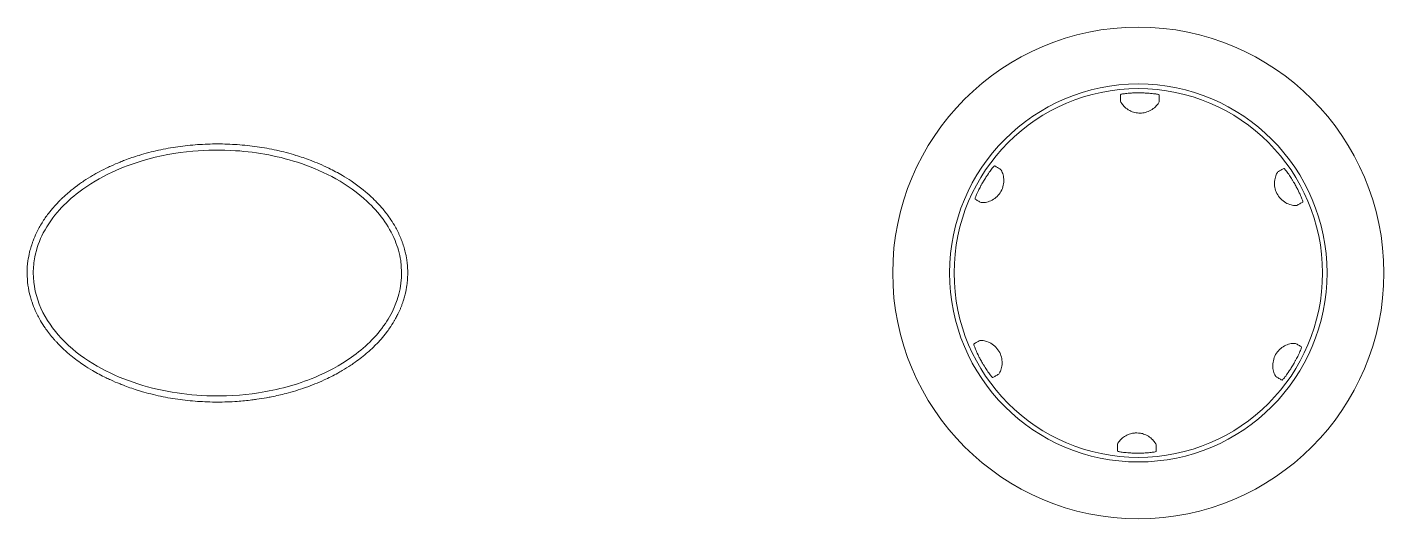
# Model space of a CAD drawing. Header units: millimetres. Extents: x 20 to 1660, y 4 to 1168.
# Drawn here: x 496.18 to 540.38, y 580.35 to 596.35 of the extents above; entities that cross this region are included whole.
import ezdxf

# ---------------------------------------------------------------- set-up
doc = ezdxf.new("R2010")
doc.units = ezdxf.units.MM
doc.header["$LTSCALE"] = 4
doc.layers.add('Visible Edges(A H Standard)', color=7, linetype='Continuous', lineweight=18)

msp = doc.modelspace()

# ---------------------------------------------------------------- linework, layer by layer
at = {"layer": 'Visible Edges(A H Standard)'}
for radius in [8, 6.15, 6]:
    msp.add_circle((532.376, 588.355), radius, dxfattribs=at)
for points, knots in [([(531.799, 594.164), (531.799, 594.166), (531.807, 594.17), (531.843, 594.178), (531.877, 594.184), (531.968, 594.196), (532.024, 594.202), (532.132, 594.21), (532.178, 594.212), (532.267, 594.215), (532.307, 594.216), (532.39, 594.217), (532.433, 594.217), (532.515, 594.215), (532.556, 594.214), (532.641, 594.21), (532.685, 594.207), (532.795, 594.198), (532.857, 594.192), (532.957, 594.178), (532.994, 594.171), (533.035, 594.162), (533.045, 594.159), (533.055, 594.155), (533.056, 594.154), (533.056, 594.153)], [0.0050526, 0.0050526, 0.0050526, 0.0050526, 0.0209335, 0.0209335, 0.0421493, 0.0421493, 0.0639025, 0.0639025, 0.0788198, 0.0788198, 0.0911081, 0.0911081, 0.1036264, 0.1036264, 0.1158981, 0.1158981, 0.1294983, 0.1294983, 0.152114, 0.152114, 0.172933, 0.172933, 0.185567, 0.185567, 0.1930408, 0.1930408, 0.1930408, 0.1930408]), ([(531.8, 593.937), (531.8, 593.975), (531.8, 594.014), (531.8, 594.089), (531.799, 594.127), (531.799, 594.164)], [0, 0, 0, 0, 0.2608119, 0.2608119, 0.5174788, 0.5174788, 0.5174788, 0.5174788]), ([(533.056, 594.153), (533.056, 594.115), (533.056, 594.077), (533.056, 594.001), (533.056, 593.964), (533.055, 593.926)], [0.001464, 0.001464, 0.001464, 0.001464, 0.2608124, 0.2608124, 0.5189912, 0.5189912, 0.5189912, 0.5189912]), ([(533.055, 593.926), (533.055, 593.921), (533.044, 593.898), (533.001, 593.836), (532.973, 593.8), (532.893, 593.723), (532.844, 593.683), (532.731, 593.621), (532.674, 593.597), (532.556, 593.567), (532.498, 593.559), (532.38, 593.558), (532.321, 593.564), (532.204, 593.592), (532.147, 593.614), (532.034, 593.673), (531.983, 593.711), (531.895, 593.793), (531.861, 593.835), (531.812, 593.907), (531.8, 593.932), (531.8, 593.937)], [-0.277297, -0.277297, -0.277297, -0.277297, -0.2408031, -0.2408031, -0.2110318, -0.2110318, -0.1825766, -0.1825766, -0.1593494, -0.1593494, -0.1383563, -0.1383563, -0.1174789, -0.1174789, -0.094839, -0.094839, -0.0675962, -0.0675962, -0.0356357, -0.0356357, 0, 0, 0, 0]), ([(496.176, 588.355), (496.176, 588.485), (496.192, 588.715), (496.241, 588.973), (496.29, 589.161), (496.328, 589.284), (496.393, 589.463), (496.468, 589.638), (496.597, 589.887), (496.728, 590.097), (496.888, 590.318), (497.003, 590.457), (497.121, 590.589), (497.201, 590.674), (497.326, 590.798), (497.454, 590.916), (497.653, 591.083), (497.835, 591.221), (498.069, 591.382), (498.26, 591.502), (498.502, 591.64), (498.7, 591.741), (498.949, 591.859), (499.151, 591.946), (499.458, 592.065), (499.769, 592.171), (500.241, 592.304), (500.663, 592.397), (501.195, 592.483), (501.623, 592.528), (502.161, 592.556), (502.593, 592.556), (503.132, 592.528), (503.561, 592.483), (504.093, 592.396), (504.515, 592.304), (504.984, 592.17), (505.293, 592.066), (505.6, 591.947), (505.803, 591.86), (506.105, 591.719), (506.401, 591.561), (506.759, 591.337), (506.989, 591.17), (507.168, 591.026), (507.256, 590.952), (507.385, 590.837), (507.511, 590.716), (507.695, 590.523), (507.849, 590.339), (508.01, 590.117), (508.109, 589.962), (508.201, 589.801), (508.258, 589.69), (508.324, 589.548), (508.372, 589.432), (508.426, 589.281), (508.464, 589.158), (508.5, 589.017), (508.521, 588.921), (508.538, 588.824), (508.548, 588.759), (508.56, 588.661), (508.569, 588.563), (508.577, 588.382), (508.573, 588.185), (508.545, 587.925), (508.509, 587.733), (508.465, 587.561), (508.438, 587.468), (508.407, 587.377), (508.386, 587.317), (508.357, 587.242), (508.333, 587.184), (508.301, 587.112), (508.275, 587.055), (508.233, 586.971), (508.19, 586.888), (508.105, 586.74), (508.005, 586.585), (507.809, 586.316), (507.574, 586.048), (507.233, 585.73), (506.961, 585.518), (506.681, 585.325), (506.49, 585.206), (506.199, 585.04), (505.902, 584.892), (505.447, 584.697), (505.033, 584.552), (504.561, 584.419), (504.244, 584.346), (503.926, 584.286), (503.714, 584.252), (503.394, 584.209), (503.073, 584.178), (502.589, 584.152), (502.157, 584.153), (501.618, 584.181), (501.189, 584.226), (500.657, 584.313), (500.234, 584.406), (499.765, 584.539), (499.456, 584.645), (499.151, 584.763), (498.948, 584.85), (498.646, 584.991), (498.35, 585.148), (497.967, 585.388), (497.691, 585.591), (497.45, 585.796), (497.323, 585.914), (497.209, 586.028), (497.148, 586.091), (497.088, 586.156), (497.049, 586.201), (496.971, 586.291), (496.876, 586.408), (496.742, 586.592), (496.643, 586.748), (496.551, 586.909), (496.494, 587.02), (496.415, 587.191), (496.346, 587.369), (496.261, 587.644), (496.195, 587.962), (496.176, 588.223), (496.176, 588.355)], [0, 0, 0, 0, 0.030657, 0.05365, 0.061314, 0.076643, 0.084307, 0.1073, 0.122628, 0.153285, 0.168614, 0.191607, 0.199271, 0.2146, 0.222264, 0.245257, 0.260585, 0.291242, 0.306571, 0.337228, 0.352557, 0.383214, 0.398542, 0.429199, 0.444528, 0.490514, 0.521171, 0.582485, 0.613142, 0.674456, 0.705113, 0.766427, 0.797085, 0.858399, 0.889056, 0.95037, 0.981027, 1.027013, 1.042341, 1.072998, 1.088327, 1.134313, 1.16497, 1.203291, 1.210955, 1.226284, 1.233948, 1.256941, 1.272269, 1.302927, 1.318255, 1.341248, 1.348912, 1.364241, 1.371905, 1.387234, 1.394898, 1.410226, 1.417891, 1.429387, 1.433219, 1.440884, 1.444716, 1.456212, 1.463876, 1.486869, 1.502198, 1.525191, 1.532855, 1.544351, 1.548183, 1.555848, 1.55968, 1.567344, 1.571176, 1.57884, 1.582673, 1.594169, 1.601833, 1.624826, 1.640155, 1.68614, 1.716797, 1.762783, 1.778112, 1.808769, 1.824097, 1.870083, 1.90074, 1.962054, 1.992711, 2.038697, 2.054025, 2.084683, 2.100011, 2.145997, 2.176654, 2.237968, 2.268625, 2.329939, 2.360596, 2.421911, 2.452568, 2.498553, 2.513882, 2.544539, 2.559868, 2.605853, 2.63651, 2.682496, 2.697824, 2.720817, 2.728482, 2.739978, 2.74381, 2.751474, 2.755307, 2.774467, 2.789796, 2.812789, 2.820453, 2.835781, 2.843446, 2.866439, 2.881767, 2.912424, 2.943081, 2.943081, 2.943081, 2.943081]), ([(496.376, 588.355), (496.376, 587.958), (496.47, 587.562), (496.792, 586.842), (497.026, 586.514), (497.904, 585.579), (498.681, 585.146), (500.299, 584.55), (501.164, 584.394), (502.599, 584.34), (503.164, 584.371), (504.337, 584.55), (504.956, 584.714), (505.963, 585.131), (506.365, 585.344), (507.161, 585.907), (507.546, 586.266), (507.975, 586.901), (508.085, 587.103), (508.35, 587.76), (508.42, 588.271), (508.311, 588.985), (508.247, 589.206), (507.958, 589.911), (507.626, 590.337), (506.632, 591.263), (505.879, 591.653), (504.416, 592.152), (503.696, 592.287), (502.502, 592.366), (502.035, 592.36), (501.025, 592.269), (500.484, 592.17), (499.608, 591.912), (499.269, 591.787), (498.566, 591.459), (498.202, 591.248), (497.636, 590.817), (497.421, 590.624), (497.028, 590.186), (496.847, 589.935), (496.579, 589.417), (496.483, 589.156), (496.394, 588.707), (496.376, 588.53), (496.376, 588.355)], [0, 0, 0, 0, 0.10006, 0.10006, 0.205125, 0.205125, 0.449745, 0.449745, 0.703103, 0.703103, 0.866861, 0.866861, 1.049902, 1.049902, 1.179341, 1.179341, 1.322404, 1.322404, 1.382038, 1.382038, 1.505802, 1.505802, 1.563349, 1.563349, 1.703131, 1.703131, 1.937958, 1.937958, 2.150154, 2.150154, 2.285436, 2.285436, 2.445392, 2.445392, 2.548811, 2.548811, 2.667612, 2.667612, 2.746727, 2.746727, 2.827919, 2.827919, 2.898788, 2.898788, 2.943081, 2.943081, 2.943081, 2.943081]), ([(527.057, 590.76), (527.055, 590.761), (527.056, 590.769), (527.066, 590.804), (527.078, 590.837), (527.114, 590.923), (527.138, 590.976), (527.189, 591.081), (527.213, 591.129), (527.254, 591.204), (527.268, 591.231), (527.295, 591.278), (527.306, 591.298), (527.329, 591.337), (527.341, 591.356), (527.366, 591.398), (527.38, 591.42), (527.415, 591.477), (527.437, 591.51), (527.505, 591.611), (527.544, 591.665), (527.606, 591.747), (527.633, 591.78), (527.668, 591.82), (527.679, 591.832), (527.691, 591.842), (527.694, 591.843), (527.695, 591.843)], [0.0050526, 0.0050526, 0.0050526, 0.0050526, 0.0209342, 0.0209342, 0.0422625, 0.0422625, 0.0644389, 0.0644389, 0.0815175, 0.0815175, 0.0906589, 0.0906589, 0.0976208, 0.0976208, 0.1042775, 0.1042775, 0.112119, 0.112119, 0.1244509, 0.1244509, 0.1504493, 0.1504493, 0.1759928, 0.1759928, 0.1945331, 0.1945331, 0.2065534, 0.2065534, 0.2065534, 0.2065534]), ([(527.695, 591.843), (527.728, 591.823), (527.761, 591.804), (527.827, 591.766), (527.859, 591.747), (527.891, 591.728)], [0.001464, 0.001464, 0.001464, 0.001464, 0.265031, 0.265031, 0.5189911, 0.5189911, 0.5189911, 0.5189911]), ([(527.891, 591.728), (527.894, 591.727), (527.9, 591.718), (527.92, 591.684), (527.932, 591.659), (527.962, 591.581), (527.979, 591.525), (527.996, 591.398), (527.997, 591.332), (527.977, 591.193), (527.957, 591.124), (527.895, 590.994), (527.856, 590.934), (527.763, 590.831), (527.711, 590.788), (527.598, 590.717), (527.539, 590.692), (527.425, 590.656), (527.372, 590.648), (527.286, 590.642), (527.258, 590.644), (527.253, 590.647)], [-0.2745814, -0.2745814, -0.2745814, -0.2745814, -0.2512857, -0.2512857, -0.2281491, -0.2281491, -0.1975121, -0.1975121, -0.170653, -0.170653, -0.1447631, -0.1447631, -0.1195712, -0.1195712, -0.0947901, -0.0947901, -0.0671927, -0.0671927, -0.0356579, -0.0356579, -0.0000154, -0.0000154, -0.0000154, -0.0000154]), ([(537.541, 590.552), (537.538, 590.551), (537.527, 590.549), (537.49, 590.55), (537.463, 590.551), (537.382, 590.563), (537.325, 590.576), (537.207, 590.624), (537.15, 590.656), (537.04, 590.741), (536.989, 590.792), (536.906, 590.91), (536.873, 590.974), (536.829, 591.106), (536.817, 591.173), (536.811, 591.307), (536.818, 591.371), (536.845, 591.49), (536.865, 591.541), (536.903, 591.619), (536.919, 591.642), (536.923, 591.645)], [-0.2748649, -0.2748649, -0.2748649, -0.2748649, -0.2520329, -0.2520329, -0.2293057, -0.2293057, -0.1983464, -0.1983464, -0.1716119, -0.1716119, -0.1456849, -0.1456849, -0.1203829, -0.1203829, -0.0954605, -0.0954605, -0.0679128, -0.0679128, -0.0356556, -0.0356556, -0.0000154, -0.0000154, -0.0000154, -0.0000154]), ([(536.923, 591.645), (536.957, 591.665), (536.99, 591.684), (537.055, 591.722), (537.087, 591.741), (537.119, 591.759)], [0, 0, 0, 0, 0.2650872, 0.2650872, 0.5174787, 0.5174787, 0.5174787, 0.5174787]), ([(537.119, 591.759), (537.121, 591.76), (537.128, 591.755), (537.153, 591.728), (537.175, 591.702), (537.232, 591.628), (537.266, 591.581), (537.331, 591.484), (537.36, 591.439), (537.406, 591.366), (537.421, 591.34), (537.449, 591.294), (537.46, 591.274), (537.483, 591.234), (537.494, 591.215), (537.517, 591.172), (537.53, 591.149), (537.561, 591.09), (537.579, 591.054), (537.633, 590.945), (537.66, 590.885), (537.7, 590.789), (537.715, 590.75), (537.732, 590.7), (537.737, 590.684), (537.739, 590.669), (537.739, 590.666), (537.738, 590.665)], [0.0050526, 0.0050526, 0.0050526, 0.0050526, 0.0209342, 0.0209342, 0.0422625, 0.0422625, 0.0644389, 0.0644389, 0.0815175, 0.0815175, 0.0906588, 0.0906588, 0.0976208, 0.0976208, 0.1042776, 0.1042776, 0.1121191, 0.1121191, 0.124451, 0.124451, 0.1504494, 0.1504494, 0.1759928, 0.1759928, 0.194533, 0.194533, 0.2065532, 0.2065532, 0.2065532, 0.2065532]), ([(527.253, 590.647), (527.22, 590.666), (527.186, 590.685), (527.121, 590.723), (527.089, 590.741), (527.057, 590.76)], [0, 0, 0, 0, 0.2650305, 0.2650305, 0.5174787, 0.5174787, 0.5174787, 0.5174787]), ([(537.738, 590.665), (537.705, 590.646), (537.671, 590.627), (537.605, 590.589), (537.573, 590.571), (537.541, 590.552)], [0.001464, 0.001464, 0.001464, 0.001464, 0.2650877, 0.2650877, 0.5189911, 0.5189911, 0.5189911, 0.5189911]), ([(527.015, 586.044), (527.048, 586.063), (527.082, 586.083), (527.147, 586.12), (527.18, 586.139), (527.212, 586.157)], [0.001464, 0.001464, 0.001464, 0.001464, 0.2650877, 0.2650877, 0.5189911, 0.5189911, 0.5189911, 0.5189911]), ([(527.212, 586.157), (527.215, 586.158), (527.225, 586.16), (527.263, 586.159), (527.29, 586.158), (527.371, 586.146), (527.428, 586.133), (527.546, 586.085), (527.603, 586.053), (527.713, 585.968), (527.763, 585.917), (527.847, 585.799), (527.879, 585.735), (527.924, 585.603), (527.935, 585.536), (527.942, 585.402), (527.934, 585.338), (527.908, 585.219), (527.888, 585.168), (527.85, 585.09), (527.834, 585.067), (527.83, 585.064)], [-0.2748649, -0.2748649, -0.2748649, -0.2748649, -0.2520329, -0.2520329, -0.2293057, -0.2293057, -0.1983464, -0.1983464, -0.1716119, -0.1716119, -0.1456849, -0.1456849, -0.1203829, -0.1203829, -0.0954605, -0.0954605, -0.0679128, -0.0679128, -0.0356556, -0.0356556, -0.0000154, -0.0000154, -0.0000154, -0.0000154]), ([(527.634, 584.95), (527.632, 584.949), (527.625, 584.954), (527.6, 584.981), (527.578, 585.007), (527.521, 585.081), (527.487, 585.128), (527.422, 585.225), (527.392, 585.27), (527.347, 585.343), (527.331, 585.369), (527.304, 585.415), (527.292, 585.435), (527.27, 585.475), (527.259, 585.495), (527.236, 585.537), (527.223, 585.56), (527.192, 585.619), (527.174, 585.655), (527.12, 585.764), (527.093, 585.824), (527.053, 585.92), (527.038, 585.959), (527.021, 586.009), (527.016, 586.025), (527.013, 586.04), (527.013, 586.044), (527.015, 586.044)], [0.0050526, 0.0050526, 0.0050526, 0.0050526, 0.0209342, 0.0209342, 0.0422625, 0.0422625, 0.0644389, 0.0644389, 0.0815175, 0.0815175, 0.0906588, 0.0906588, 0.0976208, 0.0976208, 0.1042776, 0.1042776, 0.1121191, 0.1121191, 0.124451, 0.124451, 0.1504494, 0.1504494, 0.1759928, 0.1759928, 0.194533, 0.194533, 0.2065532, 0.2065532, 0.2065532, 0.2065532]), ([(536.862, 584.981), (536.859, 584.982), (536.852, 584.992), (536.833, 585.026), (536.821, 585.05), (536.79, 585.128), (536.773, 585.184), (536.757, 585.311), (536.756, 585.377), (536.776, 585.516), (536.796, 585.585), (536.857, 585.715), (536.897, 585.775), (536.99, 585.878), (537.042, 585.921), (537.155, 585.992), (537.214, 586.017), (537.328, 586.053), (537.381, 586.061), (537.467, 586.067), (537.495, 586.065), (537.499, 586.062)], [-0.2745814, -0.2745814, -0.2745814, -0.2745814, -0.2512857, -0.2512857, -0.2281491, -0.2281491, -0.1975121, -0.1975121, -0.170653, -0.170653, -0.1447631, -0.1447631, -0.1195712, -0.1195712, -0.0947901, -0.0947901, -0.0671927, -0.0671927, -0.0356579, -0.0356579, -0.0000154, -0.0000154, -0.0000154, -0.0000154]), ([(537.696, 585.949), (537.698, 585.948), (537.697, 585.94), (537.686, 585.905), (537.675, 585.872), (537.639, 585.786), (537.615, 585.733), (537.564, 585.629), (537.54, 585.581), (537.499, 585.505), (537.484, 585.478), (537.458, 585.432), (537.446, 585.411), (537.423, 585.372), (537.412, 585.353), (537.387, 585.311), (537.373, 585.289), (537.338, 585.232), (537.316, 585.199), (537.248, 585.098), (537.209, 585.044), (537.147, 584.962), (537.12, 584.929), (537.085, 584.889), (537.074, 584.877), (537.062, 584.867), (537.059, 584.866), (537.058, 584.866)], [0.0050526, 0.0050526, 0.0050526, 0.0050526, 0.0209342, 0.0209342, 0.0422625, 0.0422625, 0.0644389, 0.0644389, 0.0815175, 0.0815175, 0.0906589, 0.0906589, 0.0976208, 0.0976208, 0.1042775, 0.1042775, 0.112119, 0.112119, 0.1244509, 0.1244509, 0.1504493, 0.1504493, 0.1759928, 0.1759928, 0.1945331, 0.1945331, 0.2065534, 0.2065534, 0.2065534, 0.2065534]), ([(537.499, 586.062), (537.533, 586.043), (537.567, 586.024), (537.632, 585.986), (537.664, 585.968), (537.696, 585.949)], [0, 0, 0, 0, 0.2650305, 0.2650305, 0.5174787, 0.5174787, 0.5174787, 0.5174787]), ([(527.83, 585.064), (527.796, 585.045), (527.763, 585.025), (527.697, 584.987), (527.665, 584.969), (527.634, 584.95)], [0, 0, 0, 0, 0.2650872, 0.2650872, 0.5174787, 0.5174787, 0.5174787, 0.5174787]), ([(537.058, 584.866), (537.025, 584.886), (536.991, 584.905), (536.926, 584.943), (536.894, 584.962), (536.862, 584.981)], [0.001464, 0.001464, 0.001464, 0.001464, 0.265031, 0.265031, 0.5189911, 0.5189911, 0.5189911, 0.5189911]), ([(531.697, 582.783), (531.697, 582.786), (531.702, 582.797), (531.723, 582.832), (531.739, 582.857), (531.788, 582.917), (531.821, 582.953), (531.905, 583.02), (531.951, 583.051), (532.052, 583.101), (532.103, 583.119), (532.197, 583.141), (532.237, 583.147), (532.315, 583.152), (532.351, 583.151), (532.429, 583.144), (532.47, 583.137), (532.564, 583.111), (532.615, 583.091), (532.721, 583.034), (532.771, 582.996), (532.859, 582.916), (532.892, 582.873), (532.941, 582.802), (532.953, 582.777), (532.953, 582.772)], [-0.2785625, -0.2785625, -0.2785625, -0.2785625, -0.2532676, -0.2532676, -0.2275298, -0.2275298, -0.2007682, -0.2007682, -0.177397, -0.177397, -0.1569657, -0.1569657, -0.1425472, -0.1425472, -0.1295459, -0.1295459, -0.1148331, -0.1148331, -0.0943326, -0.0943326, -0.0672676, -0.0672676, -0.0356234, -0.0356234, -0.0000154, -0.0000154, -0.0000154, -0.0000154]), ([(531.696, 582.556), (531.696, 582.594), (531.697, 582.632), (531.697, 582.708), (531.697, 582.746), (531.697, 582.783)], [0.001464, 0.001464, 0.001464, 0.001464, 0.2614113, 0.2614113, 0.5189912, 0.5189912, 0.5189912, 0.5189912]), ([(532.953, 582.545), (532.953, 582.543), (532.946, 582.54), (532.91, 582.531), (532.876, 582.525), (532.785, 582.513), (532.728, 582.507), (532.62, 582.499), (532.573, 582.497), (532.486, 582.494), (532.446, 582.493), (532.366, 582.492), (532.325, 582.492), (532.245, 582.494), (532.205, 582.495), (532.123, 582.498), (532.08, 582.501), (531.963, 582.51), (531.901, 582.517), (531.803, 582.53), (531.765, 582.536), (531.721, 582.546), (531.709, 582.549), (531.698, 582.553), (531.696, 582.555), (531.696, 582.556)], [0.0050526, 0.0050526, 0.0050526, 0.0050526, 0.0209336, 0.0209336, 0.0421612, 0.0421612, 0.0639827, 0.0639827, 0.0789493, 0.0789493, 0.0909422, 0.0909422, 0.1029789, 0.1029789, 0.1148817, 0.1148817, 0.1281141, 0.1281141, 0.1527445, 0.1527445, 0.1772586, 0.1772586, 0.1928722, 0.1928722, 0.2023926, 0.2023926, 0.2023926, 0.2023926]), ([(532.953, 582.772), (532.953, 582.734), (532.953, 582.695), (532.953, 582.62), (532.953, 582.582), (532.953, 582.545)], [0, 0, 0, 0, 0.2614108, 0.2614108, 0.5174788, 0.5174788, 0.5174788, 0.5174788])]:
    msp.add_open_spline(points, degree=3, knots=knots, dxfattribs=at)

doc.saveas('drawing.dxf')
